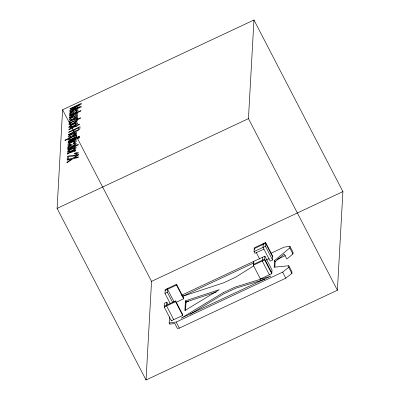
<?xml version="1.0" encoding="UTF-8"?>
<svg xmlns="http://www.w3.org/2000/svg" width="400" height="400" viewBox="0 0 400 400"><rect width="100%" height="100%" fill="white"/><g stroke="black" fill="none" stroke-linecap="round" stroke-linejoin="round"><path stroke-width="0.6" d="M57.095 208.4L62.595 109.77L253.96 20L342.905 191.6L337.405 290.23L146.04 380L57.095 208.4L248.455 118.63L253.96 20M146.04 380L151.545 281.37L62.595 109.77M164.255 306.26L175.62 300.93L182.74 314.67L182.695 315.465L171.335 320.795L164.215 307.055L164.425 303.29L166.815 302.165L167.955 304.365M170.39 303.825L164.975 293.385L165.185 289.62L176.545 284.29L183.67 298.03L183.625 298.825L176.335 302.24M166.815 302.165L166.605 305.93L173.725 319.67M172.78 302.705L167.365 292.26L167.575 288.495M271.085 253.235L284.04 247.155L289.91 246.335L289.82 247.92L274.56 260.505L274.19 267.19L288.825 265.75L291.97 271.82L291.88 273.405L285.795 278.19L179.36 328.12L177.35 328.4L174.795 323.475L169.765 324.185L169.17 323.04L169.515 316.915M171.335 320.795L171.38 320M182.695 315.465L175.575 301.725L175.62 300.93M183.625 298.825L176.5 285.08L176.545 284.29M185.43 300.855L184.89 310.54L219.27 289.695L185.43 300.855L186.025 302L185.55 310.475M181.55 295.235L264.875 256.165L272 269.905L271.79 273.67L260.425 279L253.305 265.26L253.515 261.495M263.925 249.1L254.96 253.305L254.065 251.59L254.275 247.825L265.64 242.495L272.76 256.235L272.55 260L270.16 261.12L263.035 247.38L263.245 243.615M260.425 279L260.47 278.205M262.485 257.285L262.275 261.05L269.395 274.79M271.79 273.67L264.665 259.93L264.875 256.165M272.55 260L265.43 246.26L265.64 242.495M274.85 267.12L275.155 261.65L274.56 260.505M291.88 273.405L288.735 267.335L288.825 265.75M275.155 261.65L284.31 254.095L286.86 259.02L292.965 253.985L293.055 252.4L289.91 246.335M169.17 323.04L176.215 322.05L282.645 272.12L288.735 267.335M253.68 265.88L235.785 277.125L223.825 282.735L182.895 296.23M190.225 314.185L223.865 293.785L235.825 288.175L264.94 279.245M151.545 281.37L342.905 191.6M165.14 290.41L176.5 285.08M164.975 293.385L167.365 292.26M254.065 251.59L265.43 246.26M182.845 296.17L254.055 262.765M253.35 264.465L264.71 259.135L271.83 272.875M164.215 307.055L175.575 301.725M253.305 265.26L264.665 259.93M266.4 259.99L269.205 258.675M185.995 302.24L188.725 300.96M276.935 259.575L285.405 255.605M186.025 302L216.365 291.995M248.455 118.63L337.405 290.23M289.82 247.92L292.965 253.985M282.645 272.12L285.795 278.19M272.715 257.03L265.595 243.285L254.235 248.615L254.68 249.475M256.225 252.465L259.645 259.06M167.535 289.29L174.085 301.93M176.215 322.05L179.36 328.12M68.775 149.63C63.76 151.585 75.685 144.87 74.865 146.05L74.885 145.68L78.3 144.44L78.275 144.905L75.975 145.985L75.95 146.42L74.815 146.955L74.84 146.515L68.775 149.63M69.91 129.29C64.895 131.24 76.82 124.53 76 125.71L76.02 125.34L79.435 124.1L79.41 124.565L77.105 125.645L77.085 126.08L75.95 126.61L75.975 126.175L69.91 129.29M65.065 140.055L65.04 140.515L69.255 138.535C64.865 142.74 76.445 137.82 76.735 135.84L76.3 135.51L75.45 135.62L76.54 135.105L76.565 134.66L65.065 140.055M67.035 162.195L67 162.825L72.875 158.785L78.32 157.455L78.355 156.85L74.075 157.93L78.46 154.94L78.495 154.305L72.91 158.15L67.18 159.53L67.145 160.145L71.745 159L67.035 162.195M67.34 156.68L67.2 159.19L68.51 158.575L68.62 156.58C71.99 156.25 76.47 156.3 78.34 152.805L77.975 152.35L76.795 152.505L74.455 153.43L74.43 153.895L76.82 153.125C76.085 157.035 69.92 154.35 67.34 156.68M67.51 153.67L67.485 154.13C69.86 151.65 74.4 152.1 75.745 150.71L74.31 150.905L75.735 150.24L75.76 149.8L67.51 153.67M68.125 142.615L68.1 143.085L76.31 139.23L76.34 138.765L68.125 142.615M68.19 141.465L68.165 141.925L79.48 136.615L79.505 136.16L68.19 141.465M68.58 134.48L68.545 135.1L74.145 131.82C76.73 131.485 80.645 129.975 80.035 126.675L68.72 131.985L68.69 132.495L73.545 130.215C73.975 133.06 70.205 133.17 68.58 134.48M69.215 123.11L69.19 123.53L70.245 123.035L69.015 124.115L68.95 124.68C72.025 124.605 75.74 122.91 77.61 120.395L76.44 120.155L80.545 118.225L80.57 117.78L69.215 123.11M69.31 121.415L69.28 121.875C71.66 119.395 76.2 119.845 77.545 118.45L76.11 118.65L77.535 117.98L77.56 117.545L69.31 121.415M69.525 117.55L69.49 118.14L74.715 114.61L77.745 114.21L77.78 113.62L74.34 114.085L80.91 111.005L80.935 110.56L69.615 115.87L69.59 116.31L72.69 114.86L73.73 114.745L69.525 117.55M69.845 111.78L69.82 112.26L81.135 106.95L81.175 106.23L71.665 109.65L81.295 104.085L81.335 103.355L70.02 108.665L69.99 109.15L79.54 104.66L69.93 110.215L69.905 110.72L79.39 107.31L69.845 111.78M71 136.28L70.975 136.73L69.065 137.29L68.16 136.845C69.98 134.27 73.525 132.795 76.605 132.445L76.77 133.155L75.955 134.04L72.065 136.255L72.18 134.25C70.61 134.265 67.825 137.52 71 136.28M71.955 119.135L71.93 119.585L70.025 120.145L69.12 119.7C70.94 117.125 74.485 115.65 77.56 115.3L77.725 116.01L76.915 116.895L73.025 119.11L73.135 117.105C71.565 117.12 68.78 120.38 71.955 119.135M70.885 144.115L70.86 144.56L69.445 145.095A3.16 0.82 -27.4 0 1 68.16 145.295L67.765 144.88C69.655 142.41 73.35 140.545 76.43 140.625L76.3 141.345L75.365 142.235L73.42 143.36L73.445 142.915C78.43 139.525 70.94 142.265 69.83 143.415A1.9 0.49 -27.4 0 0 69.015 144.16L69.07 144.55L69.455 144.56L70.885 144.115M73.28 133.745L73.195 135.265C75.47 134.595 77.055 131.905 73.28 133.745M74.235 116.605L74.15 118.12C76.425 117.45 78.01 114.76 74.235 116.605M73.645 143.715L73.62 144.145L74.83 143.77L75.135 144.04C74.91 144.87 72.84 146.4 72.595 144.91L71.51 144.71L68.705 146.03L67.595 147.255L67.97 147.645L68.915 147.595C63.685 150.665 75.775 145.85 76.305 143.5L75.75 143.05L73.645 143.715M75.51 110.295L75.485 110.725L76.695 110.35L77 110.62C76.775 111.45 74.705 112.98 74.46 111.49L73.375 111.29L70.57 112.61L69.46 113.84L69.835 114.225L70.775 114.18C65.55 117.245 77.64 112.43 78.17 110.08L77.615 109.63L75.51 110.295M74.82 129.615L74.845 131.06C76.52 131.1 79.155 129.92 78.69 127.805L74.82 129.615M77.87 138.045L77.845 138.51L79.415 137.775L79.445 137.305L77.87 138.045M77.48 123.17C75.705 125.835 72.06 127.225 68.985 127.67L68.69 127.235C70.255 124.7 73.595 123.725 76.3 122.81A3.8 0.985 -27.4 0 1 77.415 122.925L77.48 123.17M76.1 147.87C74.325 150.535 70.685 151.925 67.605 152.37L67.315 151.935C68.875 149.405 72.22 148.425 74.92 147.51A3.8 0.985 -27.4 0 1 76.04 147.63L76.1 147.87M69.95 126.495L70.12 126.98C72.18 126.37 75.355 125.65 76.22 123.56A2.105 0.545 -27.4 0 0 75.33 123.57L71.79 125.09L69.95 126.495M68.57 151.2L68.745 151.68C70.8 151.07 73.98 150.35 74.84 148.26A2.105 0.545 -27.4 0 0 73.955 148.27L70.415 149.79L68.57 151.2M76.375 120.925C67.995 127.775 68.81 121.415 76.375 120.925M69.31 139.005C70.315 140.3 73.775 137.675 75.16 136.87C76.11 134.6 70.005 138.125 69.31 139.005M70.73 113.165L70.705 113.59L71.26 113.72L73.885 112.7L72.895 111.97L70.73 113.165M68.865 146.585L68.84 147.01L69.4 147.135L72.02 146.115L71.03 145.39L68.865 146.585M223.275 292.64L181.085 318.22L270.885 276.095L235.23 287.03L223.275 292.64"/></g></svg>
